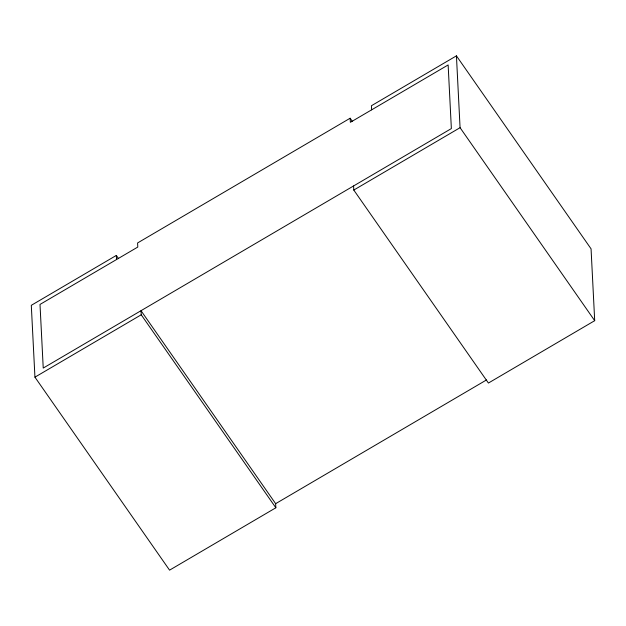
<?xml version="1.0" encoding="UTF-8"?>
<svg xmlns="http://www.w3.org/2000/svg" width="626" height="626" viewBox="0 0 626 626"><rect width="100%" height="100%" fill="white"/><g stroke="black" fill="none" stroke-linecap="round" stroke-linejoin="round"><path stroke-width="0.94" d="M118.525 258.577L116.326 255.424L31.3 305.324L34.939 377.165L169.568 570.153L275.847 507.78L275.643 503.68L141.014 310.692L141.226 314.792L275.847 507.78M350.153 118.22L137.587 242.951L137.79 247.059L40.009 304.439L43.233 368.072L451.362 128.573L448.138 64.947L350.357 122.32L350.153 118.22L352.352 121.366M353.58 185.953L353.792 190.061L488.413 383.049L594.7 320.676L591.061 248.835L456.432 55.847L371.406 105.747L371.617 109.847M34.939 377.165L141.226 314.792M353.792 190.061L460.071 127.688L456.432 55.847M275.643 503.68L486.519 379.935M460.071 127.688L594.7 320.676M116.326 255.424L116.538 259.532"/></g></svg>
